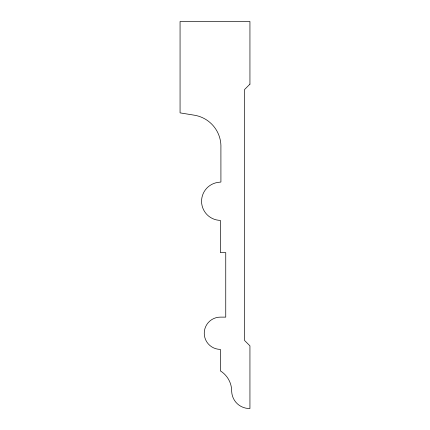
<?xml version="1.0" encoding="UTF-8"?>
<svg xmlns="http://www.w3.org/2000/svg" width="430" height="430" viewBox="0 0 430 430"><rect width="100%" height="100%" fill="white"/><g stroke="black" fill="none" stroke-linecap="round" stroke-linejoin="round"><path stroke-width="0.64" d="M249.938 84.151L244.562 89.526L244.562 340.474L249.938 345.849L249.938 408.5A17.711 17.711 0 0 1 231.7 391.725A24.096 24.096 0 0 0 220.375 370.875L220.375 349.375A16.125 16.125 0 0 1 204.25 333.25A16.125 16.125 0 0 1 220.375 317.125L225.75 317.125L225.75 252.625L220.375 252.625L220.375 220.375A19.087 19.087 0 0 1 217.569 182.454L220.923 182.035L220.907 147.807A31.669 31.669 0 0 0 194.344 115.197L180.062 112.875L180.062 21.5L249.938 21.5L249.938 84.151"/></g></svg>
